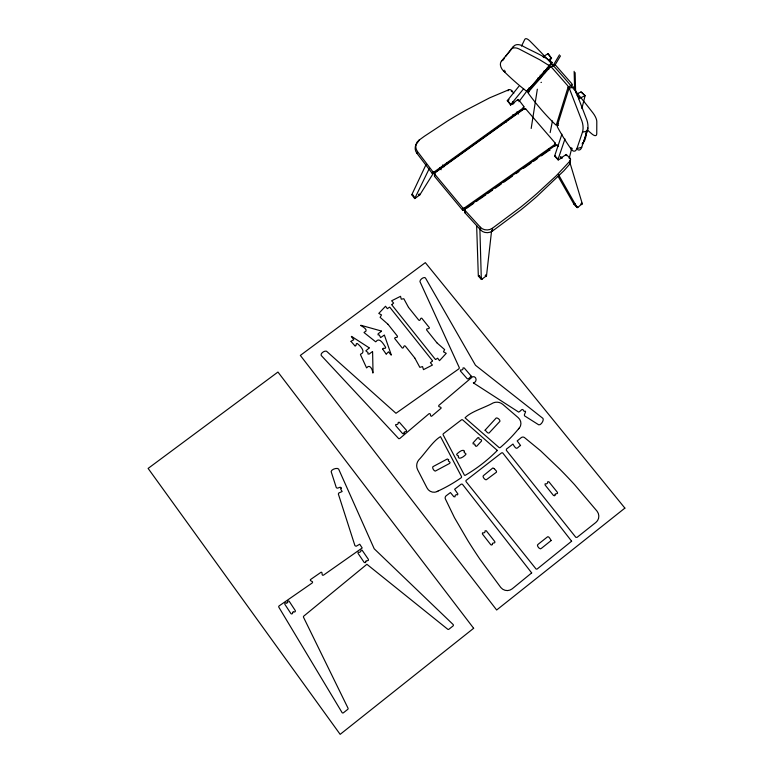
<?xml version="1.0" encoding="UTF-8"?>
<svg xmlns="http://www.w3.org/2000/svg" width="773" height="773" viewBox="0 0 773 773"><rect width="100%" height="100%" fill="white"/><g stroke="black" fill="none" stroke-linecap="round" stroke-linejoin="round"><path stroke-width="1.16" d="M555.768 145.797L555.797 145.044A0.976 0.821 -2.4 0 1 557.169 145.14L558.541 146.532M557.149 145.711L557.169 145.14M561.932 158.136L561.961 157.383L566.213 154.455L569.904 158.069A2.821 2.387 -1.6 0 1 570.059 160.939L569.885 163.915A2.802 2.377 -1.6 0 0 569.875 161.199M566 155.267L566.039 154.513M566.377 155.673L566.435 154.542M569.865 158.813L569.904 158.069M555.043 144.329L464.158 208.101L463.887 210.237A0.986 0.918 6.6 0 1 462.505 210.053L434.581 176.418L434.716 174.138A0.986 0.908 4 0 1 434.89 172.872L524.616 108.5L525.64 108.819L555.188 143.073A0.976 0.889 12 0 1 555.043 144.329L554.444 146.416M434.89 172.872L434.745 175.152A0.976 0.899 4 0 0 434.581 176.418M491.628 230.431L486.517 275.729L485.85 274.647M462.505 210.053L462.776 207.918L434.716 174.138M531.177 128.473L537.341 89.204M550.163 132.589L552.453 120.936M524.113 109.447L524.278 108.655M525.505 109.457L525.64 108.819M569.208 158.339L571.605 148.889M581.866 108.558L585.103 95.678L581.257 91.9L576.861 93.891M555.188 143.073L554.502 145.469A0.966 0.889 12 0 1 554.579 146.493M561.913 134.183L554.541 156.281L555.439 156.127M529.08 91.803L528.075 92.364L550.328 66.884A1.217 0.763 66.5 0 1 551.371 67.058L567.72 85.716A1.217 0.773 65.5 0 1 568.087 87.156L556.328 124.926L558.502 123.699M572.358 148.793L571.16 149.083L570.513 148.174A197.038 102.471 83.6 0 1 557.507 127.12A1.179 0.56 78.9 0 1 557.304 125.613L569.073 88.112M571.286 87.446L572.059 85.001A1.217 0.783 65.6 0 0 571.691 83.561L555.362 64.961A1.217 0.773 66.6 0 0 554.318 64.787L550.328 66.884M564.966 138.966L557.942 159.663L554.57 156.049M577.576 149.624A8.667 4.223 78.6 0 0 581.702 147.295L587.364 131.014A10.455 5.15 79.2 0 0 586.842 119.941L574.155 87.001M418.28 141.903L419.082 140.135L424.358 136.28L447.77 120.859A570.812 536.356 80.2 0 1 466.293 110.017L489.628 97.862L508.876 89.726A2.763 2.609 37.1 0 1 511.707 90.625L513.784 93.33M518.325 100.103L518.519 99.562L523.765 106.413L522.567 109.505L433.489 173.5A0.986 0.937 33.2 0 1 432.136 173.268L416.869 153.238L417.497 151.566A8.445 8.059 31.8 0 1 418.879 140.28L419.082 140.135M432.136 173.268L432.832 171.693L417.497 151.566M433.489 173.5L434.194 171.925L523.601 107.718A0.966 0.918 38.5 0 0 523.765 106.413M426.31 164.011L411.787 194.757L414.686 198.564L429.469 168.166M521.495 46.129L524.799 39.365A8.967 3.179 57.2 0 1 529.843 40.969A262.559 78.17 54.3 0 1 592.959 112.945A8.986 3.324 55.4 0 1 596.804 121.583L596.756 133.797A8.822 3.208 55.1 0 1 591.751 133.816L590.891 133.072A195.521 79.59 58.1 0 1 587.393 129.961M507.233 100.77L518.876 86.334M510.422 104.954L523.63 88.789M507.967 90.818L508.479 89.852M508.421 90.267L508.682 89.784M511.388 91.629L511.842 90.789M517.881 100.161C520.219 97.717 513.011 102.703 513.349 103.959L512.557 102.925M552.772 66.13L559.468 54.864M522.5 109.563L523.601 107.718M555.014 65.038L560.522 55.83M419.159 193.849L419.845 194.854L433.653 172.766M504.363 70.217L503.638 71.019L504.595 71.976A189.153 141.101 49 0 0 526.142 90.905A1.15 0.754 44.4 0 0 527.35 91.04L552.241 62.526C544.405 55.927 531.592 51.037 521.901 45.617A10.194 6.783 46.3 0 0 513.601 46.419L501.358 61.318A8.484 5.517 45.9 0 0 503.561 71.097M549.893 60.458L551.603 58.062L548.424 59.956M518.905 101.698L528.558 88.847M505.455 56.661L513.581 46.39M552.241 62.526L527.35 91.04M518.528 428.822L519.243 427.933M419.845 194.854L414.821 198.593M529.631 88.992L548.878 66.893M552.869 66.449L554.318 64.787M582.069 143.904L584.552 140.812L585.712 137.343A15.141 7.401 79 0 0 586.06 132.367M504.595 71.976L505.329 71.164M501.358 61.318L504.315 58.11M435.769 359.426L437.644 358.189L439.499 360.662L446.253 353.338L443.48 351.831L444.62 349.589L437.074 342.97M389.418 307.248L387.341 308.678L385.534 306.253L378.78 313.413L381.504 314.92L380.123 317.336L387.891 324.187M573.981 87.001L568.957 88.286M355.145 345.898C356.962 345.84 355.367 343.367 357.145 343.454C359.851 345.367 366.653 352.14 360.518 354.237M351.029 341.241L353.802 339.743L351.357 336.564M542.936 56.796L548.202 53.598L551.545 58.275M478.419 276.135L479.347 275.7M558.019 176.205L574.059 204.401L575.189 203.888M577.663 207.551L582.262 203.666L581.615 204.594L580.803 203.821M381.485 331.25L378.113 333.791L378.065 334.864L379.35 335.038L380.606 337.598L384.22 335.173M375.852 341.714C379.572 336.4 383.833 344.806 385.659 347.367C385.756 349.435 383.215 347.328 382.722 348.932M369.194 348.024L365.842 350.816L368.064 352.662L367.909 353.928L369.04 354.121L372.393 351.628M364.189 332.274C369.513 330.419 362.653 326.593 360.72 325.481M411.922 194.786L412.656 194.303M574.668 204.275L576.272 205.84M510.499 105.022L514.035 102.751L513.224 101.736M510.982 104.742L507.716 100.625L508.267 100.229M508.421 100.123L509.04 99.678M464.708 210.063L480.391 227.252A8.561 7.44 -6.2 0 0 492.256 228.344L492.43 231.079A8.522 7.421 -6.1 0 1 480.622 229.987L464.998 212.855L464.708 210.063A0.995 0.86 -7.6 0 1 464.882 208.855L555.797 145.044M466.757 208.217L473.714 203.328M476.313 201.511L478.216 200.168M479.618 199.192L485.84 194.825M487.483 193.665L492.488 190.158M495.329 188.158L501.252 184.003M503.841 182.186L510.103 177.79M510.441 177.548L512.325 176.225M516.006 173.645L518.954 171.567M523.601 168.311L531.09 163.055M533.708 161.219L537.641 158.455M541.351 155.846L548.791 150.619M386.287 354.053L388.5 351.821L391.041 354.971M568.087 87.156L572.059 85.001M432.378 361.097L430.406 362.711L432.416 365.069L423.478 369.649L422.551 366.615L419.826 367.33L414.869 358.141M391.921 304.523L393.612 303.084L391.65 300.784L400.53 296.32L401.264 299.19L403.815 298.726L408.463 307.287M437.064 491.464L438.127 490.981M580.9 91.977L585.103 95.659L578.706 98.751L579.586 97.92L577.073 95.456M570.513 148.174L571.711 147.885M581.731 147.334L576.919 148.522L582.475 132.193L587.364 131.014M557.304 125.613L558.493 125.323M366.711 367.822C369.629 363.561 372.683 369.513 372.779 372.876M479.105 275.884L482.091 279.237L481.531 279.497L486.497 275.748L486.024 276.29L485.212 275.497M577.209 207.666L558.502 174.63M481.415 279.488L478.323 275.98L476.641 225.6M360.836 325.259L381.437 331.037M569.228 88.103L581.934 121.1A10.464 5.111 79.1 0 1 582.456 132.173M549.004 65.038L549.361 65.705L539.593 59.666L518.915 48.883A10.223 6.764 46.2 0 0 510.615 49.656M351.531 336.381L369.194 347.821M364.18 332.67L375.533 341.705M540.143 75.194L541.651 76.585L539.274 79.435L537.776 78.054M561.092 157.074L561.942 157.934M560.357 157.054L561.894 157.769L558.618 159.74L555.285 156.233M581.48 202.806L582.262 203.647L569.991 162.861M576.465 206.033L577.817 207.444M574.059 204.401L577.151 207.608M351.01 341.424L354.962 345.889M547.303 67.328L548.878 69.126M548.492 148.889L549.912 150.532M439.634 167.886L441.161 169.731M408.55 307.412L418.715 320.09C420.628 321.616 419.961 317.664 421.729 318.147L429.411 327.723C429.43 329.53 425.72 327.839 426.706 330.061L436.967 342.864M391.834 304.891L435.373 359.406M389.814 307.258L432.465 360.72M387.998 324.293L397.361 336.081C398.366 338.265 394.491 336.709 394.645 338.439L402.298 348.082C404.086 348.575 403.409 344.584 405.332 346.12L414.792 358.015M547.844 53.743L551.255 58.207M543.313 56.535L544.163 57.656M512.673 101.92L513.465 102.964M511.62 103.795L512.016 104.316M507.32 100.635L510.509 104.819M418.425 194.525L419.15 195.482M412.415 194.477L415.314 198.284M516.915 111.892L518.528 114.037M512.837 114.762L513.649 115.834M447.113 162.494L447.973 163.634M442.591 164.987L443.953 166.813M528.201 93.098L528.201 93.098A207.57 142.831 71.8 0 0 555.806 124.936M382.693 349.116L386.114 354.015M360.431 354.546L366.479 367.677M481.318 279.372L479.859 228.151M543.748 71.184L544.607 73.319M384.423 335.231L391.273 354.865M505.793 121.448L506.035 122.424M464.882 208.855L464.959 209.56M464.998 209.908L465.182 211.647A0.986 0.85 -7.6 0 0 464.998 212.855M480.391 227.252L480.622 229.987M574.146 71.309L574.59 87.977M575.131 72.652L575.643 92.857M372.605 351.715L373.03 372.818M582.871 142.744A1.053 0.512 78.6 0 0 583.47 142.522L587.654 128.801A1.063 0.531 79.1 0 0 587.538 127.564M434.194 171.925A0.986 0.947 33.2 0 1 432.832 171.693M514.209 102.432A0.966 0.918 37.7 0 1 512.77 102.017M438.136 491A146.068 141.614 -14.2 0 0 461.123 477.811A1.063 1.053 13.3 0 0 461.462 476.477L440.523 436.629C433.344 440.639 425.305 453.084 418.666 460.051A9.131 9.054 -12.4 0 0 417.691 469.849L426.986 487.869A7.798 7.769 -10.7 0 0 437.122 491.609M518.548 428.831A145.45 140.705 -8.7 0 1 500.363 447.451A1.063 1.044 19 0 1 498.981 447.451L465.056 417.835C470.902 411.574 484.864 407.671 493.135 402.926A9.063 8.87 12.2 0 1 502.846 404.414L518.103 417.565A7.749 7.585 17.4 0 1 519.369 428.029M561.961 157.383A0.986 0.831 -2 0 1 560.473 157.161M464.158 208.101A0.986 0.918 6.6 0 1 462.776 207.918M576.89 148.493A8.677 4.194 78.5 0 1 571.131 149.218M416.869 153.238A8.406 8.03 31.8 0 1 417.169 142.986M541.013 82.527A1.044 0.647 65.7 0 1 541.458 82.334M530.23 87.803A1.15 0.754 44.4 0 1 529.08 87.736M503.455 59.956A8.464 5.527 46 0 1 504.354 58.139M475.269 445.412L475.781 446.282L476.757 446.195L481.608 440.948L481.337 439.808L479.105 439.025L478.835 437.595L477.743 437.789L473.018 442.919L473.163 443.944L474.525 443.953L475.269 445.412M494.295 468.709L496.479 471.172L496.469 472.187L487.048 479.221C486.004 481.763 481.009 475.917 483.908 475.24L492.865 467.955L494.295 468.709M341.251 488.111L340.642 489L342.139 491.531L338.816 492.99L338.352 494.024L354.942 545.67L356.121 546.26L359.745 544.211L362.199 547.97L323.462 575.17C321.085 576.127 322.921 572.049 321.201 572.155L310.36 579.663C309.567 581.441 314.031 581.006 312.205 582.968L279.14 605.897A0.976 0.937 -62.8 0 0 278.85 607.22L342.033 712.522A1.005 0.966 -79.4 0 0 343.444 712.774L347.705 709.392A1.005 0.966 -79.7 0 0 347.995 708.136L303.538 617.298A0.976 0.947 -66.4 0 1 303.799 616.091L366.895 564.29L447.712 629.232A0.976 0.957 85.7 0 0 448.891 629.241L453.026 625.966A0.976 0.957 84.6 0 0 453.094 624.478L374.2 548.762L338.622 469.027C337.154 467.336 331.134 469.385 331.153 471.646L336.274 487.56C337.318 489.657 340.593 485.541 341.251 488.111M485.067 430.271C486.671 431.179 487.077 433.305 489.029 433.064L499.938 421.304C500.16 419.749 497.725 417.671 496.218 417.961L485.077 430.175M473.395 382.896L518.712 412.135C521.611 410.685 522.046 407.294 524.104 411.352C527.814 410.086 523.398 414.589 524.5 415.816L538.723 424.821C540.887 425.565 544.269 420.126 542.975 418.425L475.482 365.271L425.43 277.942C424.232 276.444 419.816 279.333 419.942 281.594L459.307 367.668L459.017 368.75L395.969 413.284L326.496 351.213C324.447 350.411 320.206 353.474 321.201 355.445L398.733 438.668L399.738 438.533L428.957 413.758C431.189 412.589 429.691 416.454 431.556 416.318L441.093 408.221C441.702 406.54 437.441 407.352 438.9 405.332L472.718 376.654C476.922 376.045 477.212 382.306 473.395 382.848M555.14 494.884L554.531 495.773L553.478 495.464L545.062 484.951L545.12 483.821L546.559 483.869L547.603 483.048L547.661 481.821L548.849 481.734L557.42 492.362C558.57 494.681 554.28 492.913 555.14 494.884M448.64 459.771C446.939 461.684 451.48 461.51 449.673 463.394L435.286 471.105C433.875 470.834 432.078 468.119 432.89 466.699L447.354 458.959L448.64 459.771M471.356 376.267C469.694 377.098 469.25 379.031 467.365 378.896L460.35 370.924L460.679 369.909L461.896 370.045L462.921 369.194L463.075 367.89L464.244 367.967L471.356 376.267M528.027 92.567L528.036 92.47M492.449 544.134L491.821 545.033L490.816 544.772L482.42 534.008L482.497 532.858L483.937 532.916L485 532.085L485.077 530.829L486.265 530.742L494.778 541.564C495.86 544.047 491.725 542.028 492.449 544.134M464.467 451.258C463.259 453.162 465.713 452.688 465.993 454.118C465.153 455.886 458.698 460.457 458.196 456.988C459.655 455.307 456.37 455.838 456.679 454.215C458.176 452.775 462.988 448.321 464.467 451.258M404.173 432.919L403.545 433.808L402.598 433.605L395.699 425.633L395.737 424.532L397.158 424.512L398.192 423.633L398.24 422.416L399.322 422.242L406.395 430.29C407.574 432.522 403.245 431.034 404.173 432.919M571.624 541.206L537.148 569.025L536.153 569.121L466.022 481.579L465.945 480.535L501.571 452.862L502.624 452.794L571.624 541.206M551.188 540.501L541.544 548.231C540.317 550.801 535.418 544.801 538.317 544.134L546.907 537.341C548.424 535.051 550.299 539.254 551.188 540.501M531.679 572.909L512.161 588.862A8.281 8.126 66.4 0 1 500.817 587.528L479.772 558.966A532.027 481.85 28.7 0 1 467.897 540.675L454.456 517.649L445.345 498.865A2.667 2.667 14 0 1 446.185 495.764L450.446 492.556L453.809 496.701L454.968 496.807L455.181 495.454L456.244 494.633L457.442 494.875L457.916 494.005L454.621 489.251L461.239 484.111L462.399 484.207L531.679 572.909M365.822 561.758L365.175 562.686L364.151 562.396L358.025 553.323L358.199 552.183L359.638 552.309L360.788 551.507L360.972 550.241L362.102 550.173L368.373 559.343C369.349 561.816 365.194 559.72 365.822 561.758M497.213 450.359L497.058 450.717A154.581 149.537 -11.7 0 1 465.153 475.376L464.438 475.211L443.19 434.938A1.053 1.044 -1.4 0 1 443.441 433.663L461.442 419.874A1.053 1.034 4.1 0 1 462.747 419.952L497.213 450.34M520.548 445.499C517.292 447.103 517.002 451.538 512.943 444.06L506.46 449.074L506.325 450.263L575.817 537.312L577.054 537.37L595.896 522.422A8.184 7.952 43.5 0 0 597.114 511.253L574.455 484.526A612.941 561.874 -73.6 0 0 559.584 468.921L540.491 450.698L524.471 437.557A2.657 2.599 22.2 0 0 521.282 437.595L517.185 440.919L520.548 445.499M569.923 161.093L569.759 164.079L563.836 170.823L537.08 196.255A489.454 368.46 -16.9 0 1 520.654 210.043L492.643 230.934L492.469 228.199L520.606 207.232A491.377 369.31 -16.9 0 0 537.109 193.395L556.309 175.703L569.923 161.093M557.942 159.663L558.56 159.779L557.932 159.731M473.646 628.285L340.159 734.35L148.116 468.419L277.942 372.045L473.646 628.285M624.884 508.112L496.653 610.003L300.339 355.416L425.324 262.636L624.884 508.112M287.682 602.496L286.512 603.307A0.976 0.937 -63 0 0 285.198 603.066A0.976 0.937 -63 0 0 284.928 604.409L290.87 613.511A0.976 0.947 -64.7 0 0 292.184 613.752A0.976 0.947 -64.7 0 0 292.455 612.4L293.634 611.578A0.976 0.947 -64.7 0 0 294.948 611.83A0.976 0.947 -64.7 0 0 295.218 610.477L289.266 601.394A0.976 0.937 -62.9 0 0 287.962 601.152A0.976 0.937 -62.9 0 0 287.682 602.496"/></g></svg>
